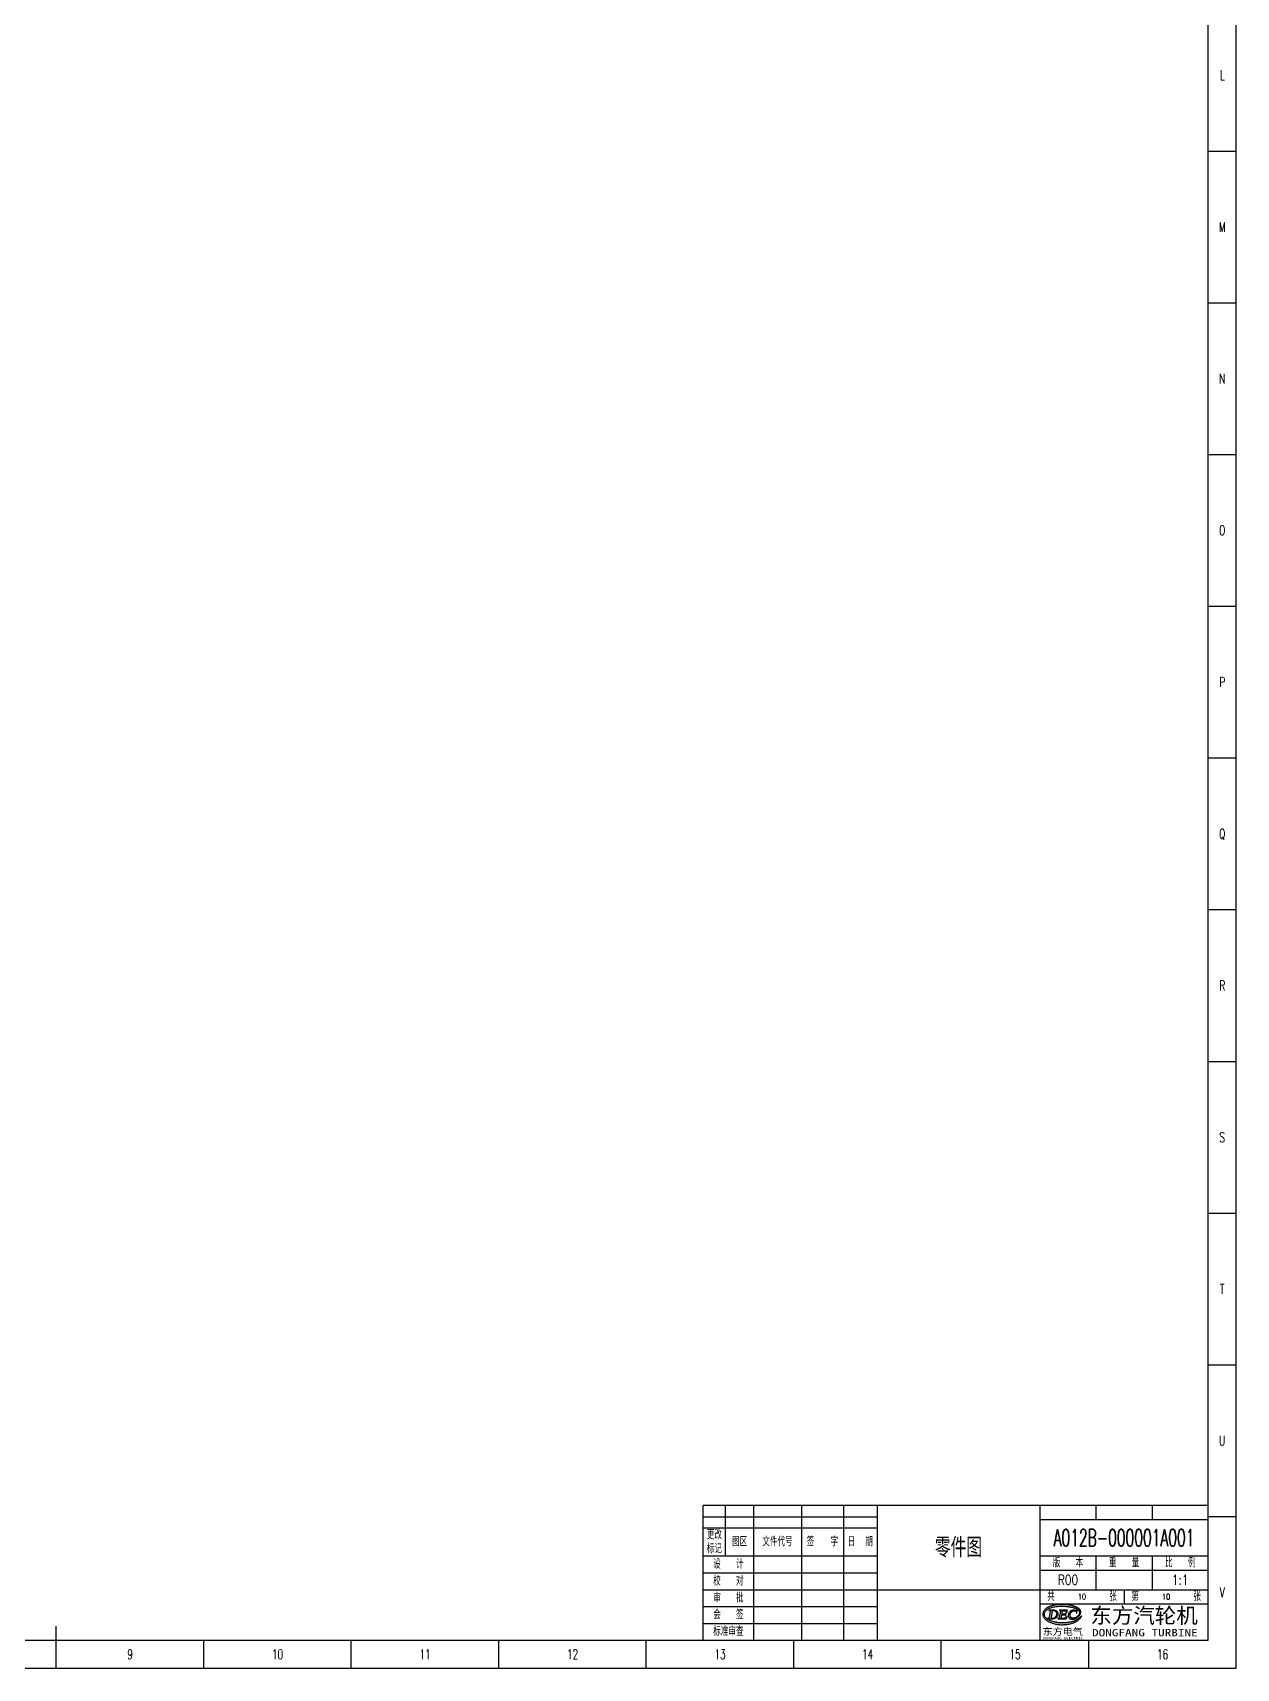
# Model space of a CAD drawing. Header units: millimetres. Extents: x 0 to 841, y 0 to 1189.
# Drawn here: x 412 to 841, y 0 to 583 of the extents above; entities that cross this region are included whole.
import ezdxf
from ezdxf.enums import TextEntityAlignment as Align

# ---------------------------------------------------------------- set-up
doc = ezdxf.new("R2010")
doc.units = ezdxf.units.MM
doc.layers.add('PDM_Title', color=7, linetype='Continuous')
doc.styles.add('HZ', font='TXT.SHX', dxfattribs={"width": 0.667, "bigfont": 'HZTXT.SHX'})
doc.styles.add('pdmHT', font='SIMHEI.TTF')

# ---------------------------------------------------------------- blocks, each defined once
blk = doc.blocks.new('FitPDM_DWGFrame')
at = {"layer": 'PDM_Title'}
h = blk.add_hatch(color=2, dxfattribs=at)
h.paths.add_polyline_path([(774.25, 20.65), (774.24, 20.62), (774.23, 20.6), (774.24, 20.58), (774.26, 20.55), (774.47, 20.55), (774.51, 20.53), (774.55, 20.51), (774.59, 20.46), (774.62, 20.41), (774.63, 20.32), (774.26, 18.12), (774.25, 18.01), (774.2, 17.94), (774.15, 17.87), (774.08, 17.8), (774, 17.75), (773.91, 17.75), (773.82, 17.73), (773.75, 17.72), (773.73, 17.67), (773.75, 17.63), (773.79, 17.63), (775.5, 17.63), (775.71, 17.65), (775.92, 17.68), (776.13, 17.72), (776.32, 17.78), (776.48, 17.85), (776.7, 17.96), (776.88, 18.07), (777.01, 18.18), (777.17, 18.35), (777.29, 18.51), (777.38, 18.66), (777.45, 18.84), (777.51, 18.99), (777.53, 19.2), (777.54, 19.38), (777.53, 19.57), (777.5, 19.75), (777.44, 19.92), (777.33, 20.09), (777.18, 20.26), (776.96, 20.41), (776.76, 20.5), (776.48, 20.59), (776.21, 20.65), (775.96, 20.65)])
h.paths.add_polyline_path([(775.45, 20.41), (775.4, 20.35), (775.37, 20.27), (775.34, 20.17), (774.99, 18.14), (774.97, 18.03), (774.97, 17.94), (774.97, 17.88), (775.05, 17.83), (775.14, 17.8), (775.32, 17.8), (775.52, 17.81), (775.64, 17.82), (775.77, 17.84), (775.91, 17.88), (776, 17.91), (776.1, 17.94), (776.18, 17.98), (776.28, 18.03), (776.36, 18.08), (776.43, 18.14), (776.51, 18.18), (776.57, 18.22), (776.62, 18.28), (776.68, 18.36), (776.72, 18.42), (776.77, 18.5), (776.81, 18.57), (776.83, 18.61), (776.89, 18.7), (776.92, 18.78), (776.95, 18.87), (776.98, 18.98), (777, 19.08), (777.03, 19.19), (777.04, 19.3), (777.04, 19.39), (777.04, 19.48), (777, 19.69), (776.96, 19.83), (776.93, 19.88), (776.89, 19.96), (776.84, 20.01), (776.81, 20.06), (776.76, 20.12), (776.72, 20.17), (776.66, 20.22), (776.58, 20.29), (776.5, 20.32), (776.4, 20.37), (776.27, 20.42), (776.08, 20.47), (775.94, 20.49), (775.81, 20.5), (775.72, 20.49)], flags=0)
h.paths.add_polyline_path([(779.21, 20.45), (780.24, 20.44), (780.31, 20.41), (780.39, 20.38), (780.44, 20.34), (780.48, 20.3), (780.52, 20.25), (780.54, 20.2), (780.56, 20.15), (780.58, 20.04), (780.6, 19.97), (780.62, 19.95), (780.64, 19.95), (780.67, 19.95), (780.71, 19.98), (780.74, 20.02), (780.76, 20.07), (780.83, 20.54), (780.83, 20.59), (780.81, 20.62), (780.78, 20.64), (780.75, 20.65), (778.02, 20.65), (777.98, 20.63), (777.98, 20.59), (778, 20.55), (778.12, 20.54), (778.21, 20.52), (778.28, 20.48), (778.31, 20.43), (778.32, 20.35), (778.31, 20.28), (777.9, 18.04), (777.87, 17.96), (777.84, 17.9), (777.79, 17.85), (777.75, 17.79), (777.68, 17.75), (777.63, 17.73), (777.59, 17.72), (777.43, 17.72), (777.41, 17.71), (777.4, 17.67), (777.41, 17.65), (777.43, 17.63), (780.31, 17.63), (780.35, 17.64), (780.4, 17.68), (780.42, 17.71), (780.68, 18.3), (780.69, 18.33), (780.69, 18.37), (780.67, 18.38), (780.64, 18.4), (780.6, 18.4), (780.57, 18.39), (780.53, 18.35), (780.5, 18.3), (780.47, 18.25), (780.43, 18.19), (780.35, 18.13), (780.25, 18.06), (780.17, 18), (780.1, 17.96), (780.02, 17.91), (779.94, 17.87), (779.88, 17.84), (779.8, 17.82), (779.72, 17.81), (779.65, 17.8), (778.84, 17.79), (778.78, 17.81), (778.73, 17.84), (778.71, 17.86), (778.7, 17.95), (778.7, 18.05), (778.86, 18.99), (778.87, 19.04), (778.88, 19.07), (778.91, 19.09), (778.98, 19.1), (779.71, 19.1), (779.83, 19.08), (779.93, 19.06), (779.99, 19.01), (780.03, 18.96), (780.07, 18.9), (780.09, 18.84), (780.08, 18.78), (780.08, 18.74), (780.09, 18.69), (780.11, 18.68), (780.15, 18.68), (780.18, 18.69), (780.21, 18.71), (780.22, 18.73), (780.38, 19.61), (780.39, 19.66), (780.39, 19.68), (780.37, 19.69), (780.34, 19.7), (780.31, 19.7), (780.29, 19.68), (780.27, 19.62), (780.25, 19.55), (780.23, 19.49), (780.2, 19.44), (780.15, 19.4), (780.12, 19.37), (780.05, 19.33), (779.99, 19.3), (779.92, 19.27), (779.87, 19.27), (778.97, 19.27), (778.93, 19.3), (778.92, 19.35), (778.94, 19.44), (779.09, 20.31), (779.1, 20.36), (779.12, 20.39), (779.14, 20.42)])
h.paths.add_polyline_path([(785.82, 18.39), (785.86, 18.45), (785.9, 18.51), (785.91, 18.52), (785.91, 18.54), (785.91, 18.56), (785.89, 18.58), (785.88, 18.61), (785.85, 18.61), (785.81, 18.6), (785.77, 18.57), (785.73, 18.51), (785.69, 18.45), (785.67, 18.43), (785.53, 18.28), (785.35, 18.13), (785.27, 18.05), (785.17, 17.97), (785.06, 17.86), (784.96, 17.79), (784.87, 17.73), (784.78, 17.66), (784.59, 17.51), (784.46, 17.43), (784.27, 17.32), (784.09, 17.21), (783.9, 17.12), (783.73, 17.03), (783.64, 16.99), (783.58, 16.96), (783.41, 16.9), (783.26, 16.83), (783.06, 16.76), (782.87, 16.69), (782.66, 16.62), (782.46, 16.56), (782.24, 16.51), (782.03, 16.48), (781.83, 16.45), (781.62, 16.4), (781.42, 16.37), (781.13, 16.33), (780.94, 16.3), (780.7, 16.27), (780.47, 16.25), (780.21, 16.23), (779.92, 16.2), (779.57, 16.18), (779.21, 16.18), (779.03, 16.17), (778.79, 16.16), (778.4, 16.18), (778.2, 16.2), (778.06, 16.22), (777.83, 16.25), (777.65, 16.25), (777.43, 16.3), (777.14, 16.33), (776.95, 16.38), (776.74, 16.4), (776.46, 16.46), (776.19, 16.52), (775.91, 16.58), (775.64, 16.66), (775.26, 16.78), (775.05, 16.87), (774.8, 16.96), (774.58, 17.06), (774.4, 17.14), (774.22, 17.22), (774.05, 17.33), (773.82, 17.43), (773.64, 17.56), (773.48, 17.68), (773.32, 17.83), (773.17, 17.97), (773.02, 18.15), (772.94, 18.25), (772.81, 18.44), (772.72, 18.62), (772.65, 18.85), (772.61, 19.07), (772.6, 19.34), (772.64, 19.56), (772.7, 19.8), (772.79, 19.95), (772.87, 20.11), (773.01, 20.3), (773.16, 20.49), (773.34, 20.66), (773.59, 20.86), (773.89, 21.05), (773.99, 21.12), (774.23, 21.24), (774.48, 21.37), (774.85, 21.52), (775.23, 21.62), (775.63, 21.74), (776.01, 21.84), (776.32, 21.9), (776.83, 21.98), (777.23, 22.04), (777.62, 22.08), (778, 22.11), (778.34, 22.14), (779.25, 22.13), (779.8, 22.1), (780.02, 22.09), (780.26, 22.06), (780.47, 22.04), (780.7, 22.03), (780.92, 22), (781.11, 21.97), (781.34, 21.94), (781.52, 21.91), (781.75, 21.88), (781.99, 21.83), (782.26, 21.78), (782.52, 21.72), (782.71, 21.66), (782.93, 21.61), (783.1, 21.57), (783.3, 21.53), (783.46, 21.47), (783.65, 21.4), (783.76, 21.33), (783.87, 21.3), (783.98, 21.25), (784.07, 21.19), (784.15, 21.15), (784.25, 21.09), (784.36, 21.02), (784.46, 20.95), (784.53, 20.88), (784.62, 20.81), (784.69, 20.74), (784.8, 20.65), (784.87, 20.56), (784.91, 20.48), (784.95, 20.42), (785, 20.34), (785.04, 20.28), (785.06, 20.2), (785.09, 20.11), (785.11, 20), (785.11, 19.82), (785.11, 19.67), (785.09, 19.54), (785.06, 19.45), (785.04, 19.36), (785.01, 19.26), (784.95, 19.15), (784.9, 19.08), (784.82, 18.94), (784.75, 18.84), (784.68, 18.74), (784.57, 18.64), (784.49, 18.56), (784.4, 18.47), (784.34, 18.41), (784.23, 18.33), (784.15, 18.27), (784.06, 18.21), (783.97, 18.16), (783.84, 18.1), (783.76, 18.05), (783.68, 18.02), (783.59, 17.97), (783.49, 17.93), (783.35, 17.91), (783.22, 17.88), (783.07, 17.84), (782.87, 17.84), (782.65, 17.84), (782.56, 17.87), (782.44, 17.9), (782.36, 17.93), (782.29, 17.97), (782.22, 18.01), (782.16, 18.05), (782.12, 18.09), (782.08, 18.12), (782.04, 18.14), (782.01, 18.19), (781.98, 18.23), (781.96, 18.27), (781.93, 18.32), (781.9, 18.38), (781.88, 18.44), (781.86, 18.51), (781.84, 18.58), (781.82, 18.67), (781.81, 18.76), (781.79, 18.9), (781.79, 19.03), (781.82, 19.13), (781.83, 19.2), (781.84, 19.27), (781.87, 19.36), (781.9, 19.44), (781.93, 19.52), (781.96, 19.58), (781.99, 19.64), (782.02, 19.7), (782.04, 19.76), (782.06, 19.79), (782.1, 19.83), (782.12, 19.87), (782.16, 19.9), (782.18, 19.92), (782.19, 19.95), (782.21, 19.97), (782.24, 20.01), (782.25, 20.03), (782.27, 20.05), (782.32, 20.09), (782.35, 20.14), (782.45, 20.21), (782.53, 20.27), (782.63, 20.32), (782.72, 20.38), (782.8, 20.41), (782.87, 20.44), (782.98, 20.47), (783.06, 20.49), (783.12, 20.52), (783.23, 20.52), (783.38, 20.52), (783.46, 20.5), (783.55, 20.47), (783.63, 20.45), (783.71, 20.41), (783.77, 20.37), (783.82, 20.33), (783.87, 20.28), (783.92, 20.22), (783.96, 20.18), (783.99, 20.13), (784, 20.08), (784.03, 20.02), (784.03, 19.95), (784.05, 19.86), (784.07, 19.78), (784.07, 19.7), (784.08, 19.68), (784.1, 19.68), (784.14, 19.67), (784.15, 19.68), (784.17, 19.7), (784.17, 19.78), (784.18, 19.9), (784.3, 20.61), (784.3, 20.64), (784.28, 20.66), (784.26, 20.68), (784.22, 20.68), (784.18, 20.66), (784.15, 20.64), (784.13, 20.61), (784.12, 20.59), (784.09, 20.57), (784.04, 20.55), (784, 20.54), (783.95, 20.54), (783.88, 20.55), (783.82, 20.57), (783.73, 20.59), (783.63, 20.61), (783.54, 20.64), (783.43, 20.65), (783.31, 20.66), (783.16, 20.68), (783, 20.68), (782.84, 20.66), (782.68, 20.65), (782.58, 20.63), (782.5, 20.61), (782.39, 20.58), (782.3, 20.55), (782.22, 20.52), (782.15, 20.5), (782.06, 20.44), (781.97, 20.39), (781.9, 20.35), (781.85, 20.3), (781.8, 20.26), (781.74, 20.21), (781.66, 20.13), (781.58, 20.05), (781.52, 19.98), (781.48, 19.92), (781.43, 19.87), (781.38, 19.8), (781.34, 19.72), (781.3, 19.65), (781.27, 19.56), (781.23, 19.49), (781.19, 19.39), (781.17, 19.31), (781.17, 19.25), (781.15, 19.2), (781.14, 19.09), (781.11, 19), (781.11, 18.93), (781.1, 18.84), (781.09, 18.8), (781.1, 18.77), (781.11, 18.68), (781.12, 18.59), (781.14, 18.5), (781.14, 18.41), (781.16, 18.33), (781.21, 18.23), (781.25, 18.16), (781.3, 18.08), (781.34, 18.02), (781.39, 17.96), (781.44, 17.92), (781.5, 17.85), (781.55, 17.79), (781.62, 17.74), (781.7, 17.68), (781.78, 17.63), (781.85, 17.6), (781.92, 17.58), (782.04, 17.54), (782.15, 17.5), (782.27, 17.48), (782.42, 17.47), (782.57, 17.46), (782.74, 17.47), (782.91, 17.48), (783.07, 17.5), (783.22, 17.53), (783.33, 17.56), (783.41, 17.58), (783.49, 17.61), (783.61, 17.65), (783.68, 17.7), (783.77, 17.73), (783.87, 17.79), (783.94, 17.83), (784.01, 17.87), (784.11, 17.93), (784.18, 17.99), (784.29, 18.05), (784.35, 18.1), (784.41, 18.15), (784.46, 18.17), (784.53, 18.24), (784.61, 18.29), (784.67, 18.35), (784.72, 18.41), (784.77, 18.44), (784.83, 18.5), (784.85, 18.54), (784.91, 18.59), (784.94, 18.65), (784.98, 18.67), (785.01, 18.71), (785.04, 18.74), (785.06, 18.78), (785.1, 18.83), (785.14, 18.87), (785.16, 18.91), (785.2, 18.97), (785.24, 19.03), (785.28, 19.07), (785.31, 19.14), (785.36, 19.19), (785.38, 19.24), (785.4, 19.28), (785.42, 19.35), (785.44, 19.4), (785.47, 19.48), (785.5, 19.55), (785.52, 19.63), (785.54, 19.7), (785.56, 19.78), (785.57, 19.87), (785.58, 20.03), (785.57, 20.25), (785.55, 20.37), (785.52, 20.45), (785.49, 20.54), (785.46, 20.59), (785.43, 20.65), (785.39, 20.72), (785.34, 20.79), (785.3, 20.84), (785.26, 20.9), (785.2, 20.95), (785.14, 21.04), (785.06, 21.1), (785, 21.17), (784.94, 21.21), (784.86, 21.28), (784.79, 21.34), (784.71, 21.4), (784.65, 21.45), (784.57, 21.49), (784.5, 21.53), (784.41, 21.58), (784.34, 21.62), (784.27, 21.66), (784.2, 21.69), (784.12, 21.73), (784.06, 21.77), (784.02, 21.78), (783.96, 21.8), (783.86, 21.86), (783.76, 21.89), (783.69, 21.93), (783.59, 21.96), (783.51, 22), (783.43, 22.03), (783.35, 22.06), (783.27, 22.1), (783.18, 22.12), (783.09, 22.15), (783, 22.17), (782.92, 22.21), (782.82, 22.24), (782.72, 22.26), (782.62, 22.29), (782.53, 22.32), (782.43, 22.34), (782.33, 22.37), (782.22, 22.39), (782.12, 22.41), (782.04, 22.43), (781.95, 22.45), (781.82, 22.47), (781.74, 22.49), (781.64, 22.5), (781.57, 22.53), (781.46, 22.54), (781.38, 22.56), (781.27, 22.58), (781.11, 22.6), (781, 22.62), (780.91, 22.64), (780.8, 22.66), (780.67, 22.67), (780.49, 22.69), (780.34, 22.71), (780.14, 22.73), (779.95, 22.74), (779.75, 22.74), (779.54, 22.75), (779.27, 22.76), (778.96, 22.77), (778.61, 22.78), (778.37, 22.77), (778.1, 22.75), (777.88, 22.75), (777.62, 22.74), (777.41, 22.72), (777.24, 22.69), (777.05, 22.67), (776.9, 22.65), (776.8, 22.63), (776.71, 22.61), (776.61, 22.59), (776.48, 22.57), (776.39, 22.55), (776.25, 22.52), (776.14, 22.5), (776.06, 22.48), (775.95, 22.45), (775.82, 22.43), (775.73, 22.41), (775.65, 22.38), (775.54, 22.35), (775.43, 22.32), (775.33, 22.29), (775.24, 22.26), (775.18, 22.24), (775.09, 22.21), (774.99, 22.17), (774.91, 22.16), (774.85, 22.12), (774.78, 22.1), (774.7, 22.06), (774.6, 22.03), (774.52, 21.99), (774.43, 21.96), (774.34, 21.92), (774.25, 21.88), (774.17, 21.83), (774.08, 21.79), (774, 21.75), (773.91, 21.71), (773.84, 21.66), (773.75, 21.62), (773.66, 21.57), (773.57, 21.52), (773.5, 21.48), (773.43, 21.43), (773.35, 21.37), (773.24, 21.3), (773.09, 21.17), (772.91, 21.02), (772.71, 20.84), (772.55, 20.63), (772.39, 20.44), (772.29, 20.24), (772.19, 20.02), (772.12, 19.88), (772.07, 19.67), (772.02, 19.46), (772.01, 19.3), (772.01, 19.19), (772, 19.09), (772.01, 19), (772.06, 18.73), (772.14, 18.53), (772.27, 18.27), (772.39, 18.1), (772.51, 17.92), (772.66, 17.75), (772.81, 17.57), (772.98, 17.41), (773.18, 17.23), (773.42, 17.06), (773.68, 16.88), (773.93, 16.71), (774.19, 16.57), (774.53, 16.43), (774.9, 16.26), (775.38, 16.08), (775.87, 15.92), (776.21, 15.81), (776.56, 15.74), (776.89, 15.67), (777.29, 15.62), (777.63, 15.58), (778.14, 15.55), (778.76, 15.51), (779.27, 15.5), (779.64, 15.54), (780.12, 15.56), (780.55, 15.62), (780.95, 15.68), (781.39, 15.74), (781.85, 15.85), (782.27, 15.96), (782.66, 16.1), (782.99, 16.22), (783.35, 16.38), (783.7, 16.54), (784, 16.71), (784.34, 16.94), (784.63, 17.15), (784.82, 17.3), (784.92, 17.38), (785, 17.45), (785.14, 17.59), (785.32, 17.77), (785.46, 17.95), (785.56, 18.08), (785.67, 18.2)])
at = {"layer": 'PDM_Title', "color": 2}
for p, q in [((841, 0), (841, 1189)), ((831, 540.45), (841, 540.45)), ((831, 486.41), (841, 486.41)), ((831, 432.36), (841, 432.36)), ((831, 378.32), (841, 378.32)), ((831, 324.27), (841, 324.27)), ((831, 270.23), (841, 270.23)), ((831, 216.18), (841, 216.18)), ((831, 162.14), (841, 162.14)), ((831, 108.09), (841, 108.09)), ((651, 54), (713, 54)), ((659, 40), (659, 58)), ((669, 58), (669, 10)), ((686, 58), (686, 10)), ((701, 58), (701, 10)), ((713, 58), (713, 10)), ((771, 58), (771, 28)), ((771, 58), (771, 10)), ((771, 53), (831, 53)), ((791, 58), (791, 53)), ((811, 58), (811, 53)), ((831, 54.05), (841, 54.05)), ((651, 50), (713, 50)), ((651, 40), (713, 40)), ((771, 40), (831, 40)), ((771, 35), (831, 35)), ((791, 40), (791, 28)), ((811, 40), (811, 28)), ((651, 34), (713, 34)), ((651, 28), (713, 28)), ((713, 28), (771, 28)), ((771, 28), (831, 28)), ((801, 28), (801, 23)), ((651, 22), (713, 22)), ((771, 23), (831, 23)), ((772.01, 19.19), (772, 19.09)), ((772, 19.09), (772.01, 19)), ((772.02, 19.46), (772.01, 19.3)), ((772.01, 19.3), (772.01, 19.19)), ((772.01, 19), (772.06, 18.73)), ((772.07, 19.67), (772.02, 19.46)), ((772.06, 18.73), (772.14, 18.53)), ((772.12, 19.88), (772.07, 19.67)), ((772.19, 20.02), (772.12, 19.88)), ((772.14, 18.53), (772.27, 18.27)), ((772.29, 20.24), (772.19, 20.02)), ((772.27, 18.27), (772.39, 18.1)), ((772.39, 20.44), (772.29, 20.24)), ((772.55, 20.63), (772.39, 20.44)), ((772.39, 18.1), (772.51, 17.92)), ((772.51, 17.92), (772.66, 17.75)), ((772.71, 20.84), (772.55, 20.63)), ((772.6, 19.34), (772.64, 19.56)), ((772.61, 19.07), (772.6, 19.34)), ((772.65, 18.85), (772.61, 19.07)), ((772.64, 19.56), (772.7, 19.8)), ((772.72, 18.62), (772.65, 18.85)), ((772.66, 17.75), (772.81, 17.57)), ((772.7, 19.8), (772.79, 19.95)), ((772.91, 21.02), (772.71, 20.84)), ((772.81, 18.44), (772.72, 18.62)), ((772.79, 19.95), (772.87, 20.11)), ((772.94, 18.25), (772.81, 18.44)), ((772.81, 17.57), (772.98, 17.41)), ((772.87, 20.11), (773.01, 20.3)), ((773.09, 21.17), (772.91, 21.02)), ((773.02, 18.15), (772.94, 18.25)), ((773.01, 20.3), (773.16, 20.49)), ((773.17, 17.97), (773.02, 18.15)), ((773.24, 21.3), (773.09, 21.17)), ((773.16, 20.49), (773.34, 20.66)), ((773.32, 17.83), (773.17, 17.97)), ((773.35, 21.37), (773.24, 21.3)), ((773.48, 17.68), (773.32, 17.83)), ((773.34, 20.66), (773.59, 20.86)), ((773.43, 21.43), (773.35, 21.37)), ((773.5, 21.48), (773.43, 21.43)), ((773.64, 17.56), (773.48, 17.68)), ((773.57, 21.52), (773.5, 21.48)), ((773.66, 21.57), (773.57, 21.52)), ((773.59, 20.86), (773.89, 21.05)), ((773.82, 17.43), (773.64, 17.56)), ((773.75, 21.62), (773.66, 21.57)), ((773.75, 17.72), (773.73, 17.67)), ((773.73, 17.67), (773.75, 17.63)), ((773.84, 21.66), (773.75, 21.62)), ((773.82, 17.73), (773.75, 17.72)), ((773.75, 17.63), (773.79, 17.63)), ((773.79, 17.63), (775.5, 17.63)), ((773.91, 17.75), (773.82, 17.73)), ((773.91, 21.71), (773.84, 21.66)), ((773.89, 21.05), (773.99, 21.12)), ((774, 21.75), (773.91, 21.71)), ((774, 17.75), (773.91, 17.75)), ((773.99, 21.12), (774.23, 21.24)), ((774.08, 21.79), (774, 21.75)), ((774.08, 17.8), (774, 17.75)), ((774.17, 21.83), (774.08, 21.79)), ((774.15, 17.87), (774.08, 17.8)), ((774.2, 17.94), (774.15, 17.87)), ((774.25, 21.88), (774.17, 21.83)), ((774.25, 18.01), (774.2, 17.94)), ((774.23, 21.24), (774.48, 21.37)), ((774.24, 20.62), (774.23, 20.6)), ((774.23, 20.6), (774.24, 20.58)), ((774.25, 20.65), (774.24, 20.62)), ((774.24, 20.58), (774.26, 20.55)), ((774.34, 21.92), (774.25, 21.88)), ((775.96, 20.65), (774.25, 20.65)), ((774.26, 18.12), (774.25, 18.01)), ((774.26, 20.55), (774.47, 20.55)), ((774.63, 20.32), (774.26, 18.12)), ((774.43, 21.96), (774.34, 21.92)), ((774.52, 21.99), (774.43, 21.96)), ((774.47, 20.55), (774.51, 20.53)), ((774.48, 21.37), (774.85, 21.52)), ((774.51, 20.53), (774.55, 20.51)), ((774.6, 22.03), (774.52, 21.99)), ((774.55, 20.51), (774.59, 20.46)), ((774.59, 20.46), (774.62, 20.41)), ((774.7, 22.06), (774.6, 22.03)), ((774.62, 20.41), (774.63, 20.32)), ((774.78, 22.1), (774.7, 22.06)), ((774.85, 22.12), (774.78, 22.1)), ((774.91, 22.16), (774.85, 22.12)), ((774.85, 21.52), (775.23, 21.62)), ((774.99, 22.17), (774.91, 22.16)), ((774.99, 18.14), (774.97, 18.03)), ((774.97, 18.03), (774.97, 17.94)), ((774.97, 17.94), (774.97, 17.88)), ((774.97, 17.88), (775.05, 17.83)), ((775.09, 22.21), (774.99, 22.17)), ((775.34, 20.17), (774.99, 18.14)), ((775.05, 17.83), (775.14, 17.8)), ((775.18, 22.24), (775.09, 22.21)), ((775.14, 17.8), (775.32, 17.8)), ((775.24, 22.26), (775.18, 22.24)), ((775.23, 21.62), (775.63, 21.74)), ((775.33, 22.29), (775.24, 22.26)), ((775.32, 17.8), (775.52, 17.81)), ((775.43, 22.32), (775.33, 22.29)), ((775.37, 20.27), (775.34, 20.17)), ((775.4, 20.35), (775.37, 20.27)), ((775.45, 20.41), (775.4, 20.35)), ((775.54, 22.35), (775.43, 22.32)), ((775.72, 20.49), (775.45, 20.41)), ((775.5, 17.63), (775.71, 17.65)), ((775.52, 17.81), (775.64, 17.82)), ((775.65, 22.38), (775.54, 22.35)), ((775.63, 21.74), (776.01, 21.84)), ((775.64, 17.82), (775.77, 17.84)), ((775.73, 22.41), (775.65, 22.38)), ((775.71, 17.65), (775.92, 17.68)), ((775.81, 20.5), (775.72, 20.49)), ((775.82, 22.43), (775.73, 22.41)), ((775.77, 17.84), (775.91, 17.88)), ((775.94, 20.49), (775.81, 20.5)), ((775.95, 22.45), (775.82, 22.43)), ((775.91, 17.88), (776, 17.91)), ((775.92, 17.68), (776.13, 17.72)), ((776.08, 20.47), (775.94, 20.49)), ((776.06, 22.48), (775.95, 22.45)), ((776.21, 20.65), (775.96, 20.65)), ((776, 17.91), (776.1, 17.94)), ((776.01, 21.84), (776.32, 21.9)), ((776.14, 22.5), (776.06, 22.48)), ((776.27, 20.42), (776.08, 20.47)), ((776.1, 17.94), (776.18, 17.98)), ((776.13, 17.72), (776.32, 17.78)), ((776.25, 22.52), (776.14, 22.5)), ((776.18, 17.98), (776.28, 18.03)), ((776.48, 20.59), (776.21, 20.65)), ((776.39, 22.55), (776.25, 22.52)), ((776.4, 20.37), (776.27, 20.42)), ((776.28, 18.03), (776.36, 18.08)), ((776.32, 21.9), (776.83, 21.98)), ((776.32, 17.78), (776.48, 17.85)), ((776.36, 18.08), (776.43, 18.14)), ((776.48, 22.57), (776.39, 22.55)), ((776.5, 20.32), (776.4, 20.37)), ((776.43, 18.14), (776.51, 18.18)), ((776.61, 22.59), (776.48, 22.57)), ((776.76, 20.5), (776.48, 20.59)), ((776.48, 17.85), (776.7, 17.96)), ((776.58, 20.29), (776.5, 20.32)), ((776.51, 18.18), (776.57, 18.22)), ((776.57, 18.22), (776.62, 18.28)), ((776.66, 20.22), (776.58, 20.29)), ((776.71, 22.61), (776.61, 22.59)), ((776.62, 18.28), (776.68, 18.36)), ((776.72, 20.17), (776.66, 20.22)), ((776.68, 18.36), (776.72, 18.42)), ((776.7, 17.96), (776.88, 18.07)), ((776.8, 22.63), (776.71, 22.61)), ((776.76, 20.12), (776.72, 20.17)), ((776.72, 18.42), (776.77, 18.5)), ((776.96, 20.41), (776.76, 20.5)), ((776.81, 20.06), (776.76, 20.12)), ((776.77, 18.5), (776.81, 18.57)), ((776.9, 22.65), (776.8, 22.63)), ((776.84, 20.01), (776.81, 20.06)), ((776.81, 18.57), (776.83, 18.61)), ((776.83, 21.98), (777.23, 22.04)), ((776.83, 18.61), (776.89, 18.7)), ((776.89, 19.96), (776.84, 20.01)), ((776.88, 18.07), (777.01, 18.18)), ((776.93, 19.88), (776.89, 19.96)), ((776.89, 18.7), (776.92, 18.78)), ((777.05, 22.67), (776.9, 22.65)), ((776.92, 18.78), (776.95, 18.87)), ((776.96, 19.83), (776.93, 19.88)), ((776.95, 18.87), (776.98, 18.98)), ((777.18, 20.26), (776.96, 20.41)), ((777, 19.69), (776.96, 19.83)), ((776.98, 18.98), (777, 19.08)), ((777.04, 19.48), (777, 19.69)), ((777, 19.08), (777.03, 19.19)), ((777.01, 18.18), (777.17, 18.35)), ((777.03, 19.19), (777.04, 19.3)), ((777.04, 19.39), (777.04, 19.48)), ((777.04, 19.3), (777.04, 19.39)), ((777.24, 22.69), (777.05, 22.67)), ((777.17, 18.35), (777.29, 18.51)), ((777.33, 20.09), (777.18, 20.26)), ((777.23, 22.04), (777.62, 22.08)), ((777.41, 22.72), (777.24, 22.69)), ((777.29, 18.51), (777.38, 18.66)), ((777.44, 19.92), (777.33, 20.09)), ((777.38, 18.66), (777.45, 18.84)), ((777.41, 17.71), (777.4, 17.67)), ((777.4, 17.67), (777.41, 17.65)), ((777.62, 22.74), (777.41, 22.72)), ((777.43, 17.72), (777.41, 17.71)), ((777.41, 17.65), (777.43, 17.63)), ((777.59, 17.72), (777.43, 17.72)), ((777.43, 17.63), (780.31, 17.63)), ((777.5, 19.75), (777.44, 19.92)), ((777.45, 18.84), (777.51, 18.99)), ((777.53, 19.57), (777.5, 19.75)), ((777.51, 18.99), (777.53, 19.2)), ((777.54, 19.38), (777.53, 19.57)), ((777.53, 19.2), (777.54, 19.38)), ((777.63, 17.73), (777.59, 17.72)), ((777.88, 22.75), (777.62, 22.74)), ((777.62, 22.08), (778, 22.11)), ((777.68, 17.75), (777.63, 17.73)), ((777.75, 17.79), (777.68, 17.75)), ((777.79, 17.85), (777.75, 17.79)), ((777.84, 17.9), (777.79, 17.85)), ((777.87, 17.96), (777.84, 17.9)), ((777.9, 18.04), (777.87, 17.96)), ((778.1, 22.75), (777.88, 22.75)), ((778.31, 20.28), (777.9, 18.04)), ((778.02, 20.65), (777.98, 20.63)), ((777.98, 20.63), (777.98, 20.59)), ((777.98, 20.59), (778, 20.55)), ((778, 22.11), (778.34, 22.14)), ((778, 20.55), (778.12, 20.54)), ((780.75, 20.65), (778.02, 20.65)), ((778.37, 22.77), (778.1, 22.75)), ((778.12, 20.54), (778.21, 20.52)), ((778.21, 20.52), (778.28, 20.48)), ((778.28, 20.48), (778.31, 20.43)), ((778.31, 20.43), (778.32, 20.35)), ((778.32, 20.35), (778.31, 20.28)), ((778.34, 22.14), (779.25, 22.13)), ((778.61, 22.78), (778.37, 22.77)), ((778.96, 22.77), (778.61, 22.78)), ((778.7, 18.05), (778.86, 18.99)), ((778.7, 17.95), (778.7, 18.05)), ((778.71, 17.86), (778.7, 17.95)), ((778.73, 17.84), (778.71, 17.86)), ((778.78, 17.81), (778.73, 17.84)), ((778.84, 17.79), (778.78, 17.81)), ((779.65, 17.8), (778.84, 17.79)), ((778.86, 18.99), (778.87, 19.04)), ((778.87, 19.04), (778.88, 19.07)), ((778.88, 19.07), (778.91, 19.09)), ((778.91, 19.09), (778.98, 19.1)), ((778.92, 19.35), (778.94, 19.44)), ((778.93, 19.3), (778.92, 19.35)), ((778.97, 19.27), (778.93, 19.3)), ((778.94, 19.44), (779.09, 20.31)), ((779.27, 22.76), (778.96, 22.77)), ((779.87, 19.27), (778.97, 19.27)), ((778.98, 19.1), (779.71, 19.1)), ((779.09, 20.31), (779.1, 20.36)), ((779.1, 20.36), (779.12, 20.39)), ((779.12, 20.39), (779.14, 20.42)), ((779.14, 20.42), (779.21, 20.45)), ((779.21, 20.45), (780.24, 20.44)), ((779.25, 22.13), (779.8, 22.1)), ((779.54, 22.75), (779.27, 22.76)), ((779.75, 22.74), (779.54, 22.75)), ((779.72, 17.81), (779.65, 17.8)), ((779.71, 19.1), (779.83, 19.08)), ((779.8, 17.82), (779.72, 17.81)), ((779.95, 22.74), (779.75, 22.74)), ((779.8, 22.1), (780.02, 22.09)), ((779.88, 17.84), (779.8, 17.82)), ((779.83, 19.08), (779.93, 19.06)), ((779.92, 19.27), (779.87, 19.27)), ((779.94, 17.87), (779.88, 17.84)), ((779.99, 19.3), (779.92, 19.27)), ((779.93, 19.06), (779.99, 19.01)), ((780.02, 17.91), (779.94, 17.87)), ((780.14, 22.73), (779.95, 22.74)), ((780.05, 19.33), (779.99, 19.3)), ((779.99, 19.01), (780.03, 18.96)), ((780.02, 22.09), (780.26, 22.06)), ((780.1, 17.96), (780.02, 17.91)), ((780.03, 18.96), (780.07, 18.9)), ((780.12, 19.37), (780.05, 19.33)), ((780.07, 18.9), (780.09, 18.84)), ((780.09, 18.84), (780.08, 18.78)), ((780.08, 18.78), (780.08, 18.74)), ((780.08, 18.74), (780.09, 18.69)), ((780.09, 18.69), (780.11, 18.68)), ((780.17, 18), (780.1, 17.96)), ((780.11, 18.68), (780.15, 18.68)), ((780.15, 19.4), (780.12, 19.37)), ((780.34, 22.71), (780.14, 22.73)), ((780.2, 19.44), (780.15, 19.4)), ((780.15, 18.68), (780.18, 18.69)), ((780.25, 18.06), (780.17, 18)), ((780.18, 18.69), (780.21, 18.71)), ((780.23, 19.49), (780.2, 19.44)), ((780.21, 18.71), (780.22, 18.73)), ((780.22, 18.73), (780.38, 19.61)), ((780.25, 19.55), (780.23, 19.49)), ((780.24, 20.44), (780.31, 20.41)), ((780.27, 19.62), (780.25, 19.55)), ((780.35, 18.13), (780.25, 18.06)), ((780.26, 22.06), (780.47, 22.04)), ((780.29, 19.68), (780.27, 19.62)), ((780.31, 19.7), (780.29, 19.68)), ((780.31, 20.41), (780.39, 20.38)), ((780.34, 19.7), (780.31, 19.7)), ((780.31, 17.63), (780.35, 17.64)), ((780.49, 22.69), (780.34, 22.71)), ((780.37, 19.69), (780.34, 19.7)), ((780.43, 18.19), (780.35, 18.13)), ((780.35, 17.64), (780.4, 17.68)), ((780.39, 19.68), (780.37, 19.69)), ((780.38, 19.61), (780.39, 19.66)), ((780.39, 20.38), (780.44, 20.34)), ((780.39, 19.66), (780.39, 19.68)), ((780.4, 17.68), (780.42, 17.71)), ((780.42, 17.71), (780.68, 18.3)), ((780.47, 18.25), (780.43, 18.19)), ((780.44, 20.34), (780.48, 20.3)), ((780.47, 22.04), (780.7, 22.03)), ((780.5, 18.3), (780.47, 18.25)), ((780.48, 20.3), (780.52, 20.25)), ((780.67, 22.67), (780.49, 22.69)), ((780.53, 18.35), (780.5, 18.3)), ((780.52, 20.25), (780.54, 20.2)), ((780.57, 18.39), (780.53, 18.35)), ((780.54, 20.2), (780.56, 20.15)), ((780.56, 20.15), (780.58, 20.04)), ((780.6, 18.4), (780.57, 18.39)), ((780.58, 20.04), (780.6, 19.97)), ((780.6, 19.97), (780.62, 19.95)), ((780.64, 18.4), (780.6, 18.4)), ((780.62, 19.95), (780.64, 19.95)), ((780.64, 19.95), (780.67, 19.95)), ((780.67, 18.38), (780.64, 18.4)), ((780.8, 22.66), (780.67, 22.67)), ((780.67, 19.95), (780.71, 19.98)), ((780.69, 18.37), (780.67, 18.38)), ((780.68, 18.3), (780.69, 18.33)), ((780.69, 18.33), (780.69, 18.37)), ((780.7, 22.03), (780.92, 22)), ((780.71, 19.98), (780.74, 20.02)), ((780.74, 20.02), (780.76, 20.07)), ((780.78, 20.64), (780.75, 20.65)), ((780.76, 20.07), (780.83, 20.54)), ((780.81, 20.62), (780.78, 20.64)), ((780.91, 22.64), (780.8, 22.66)), ((780.83, 20.59), (780.81, 20.62)), ((780.83, 20.54), (780.83, 20.59)), ((781, 22.62), (780.91, 22.64)), ((780.92, 22), (781.11, 21.97)), ((781.11, 22.6), (781, 22.62)), ((781.1, 18.84), (781.09, 18.8)), ((781.09, 18.8), (781.1, 18.77)), ((781.11, 18.93), (781.1, 18.84)), ((781.1, 18.77), (781.11, 18.68)), ((781.27, 22.58), (781.11, 22.6)), ((781.11, 21.97), (781.34, 21.94)), ((781.14, 19.09), (781.11, 19)), ((781.11, 19), (781.11, 18.93)), ((781.11, 18.68), (781.12, 18.59)), ((781.12, 18.59), (781.14, 18.5)), ((781.15, 19.2), (781.14, 19.09)), ((781.14, 18.5), (781.14, 18.41)), ((781.14, 18.41), (781.16, 18.33)), ((781.17, 19.25), (781.15, 19.2)), ((781.16, 18.33), (781.21, 18.23)), ((781.19, 19.39), (781.17, 19.31)), ((781.17, 19.31), (781.17, 19.25)), ((781.23, 19.49), (781.19, 19.39)), ((781.21, 18.23), (781.25, 18.16)), ((781.27, 19.56), (781.23, 19.49)), ((781.25, 18.16), (781.3, 18.08)), ((781.38, 22.56), (781.27, 22.58)), ((781.3, 19.65), (781.27, 19.56)), ((781.34, 19.72), (781.3, 19.65)), ((781.3, 18.08), (781.34, 18.02)), ((781.34, 21.94), (781.52, 21.91)), ((781.38, 19.8), (781.34, 19.72)), ((781.34, 18.02), (781.39, 17.96)), ((781.46, 22.54), (781.38, 22.56)), ((781.43, 19.87), (781.38, 19.8)), ((781.39, 17.96), (781.44, 17.92)), ((781.48, 19.92), (781.43, 19.87)), ((781.44, 17.92), (781.5, 17.85)), ((781.57, 22.53), (781.46, 22.54)), ((781.52, 19.98), (781.48, 19.92)), ((781.5, 17.85), (781.55, 17.79)), ((781.52, 21.91), (781.75, 21.88)), ((781.58, 20.05), (781.52, 19.98)), ((781.55, 17.79), (781.62, 17.74)), ((781.64, 22.5), (781.57, 22.53)), ((781.66, 20.13), (781.58, 20.05)), ((781.62, 17.74), (781.7, 17.68)), ((781.74, 22.49), (781.64, 22.5)), ((781.74, 20.21), (781.66, 20.13)), ((781.7, 17.68), (781.78, 17.63)), ((781.82, 22.47), (781.74, 22.49)), ((781.8, 20.26), (781.74, 20.21)), ((781.75, 21.88), (781.99, 21.83)), ((781.78, 17.63), (781.85, 17.6)), ((781.79, 19.03), (781.82, 19.13)), ((781.79, 18.9), (781.79, 19.03)), ((781.81, 18.76), (781.79, 18.9)), ((781.85, 20.3), (781.8, 20.26)), ((781.82, 18.67), (781.81, 18.76)), ((781.95, 22.45), (781.82, 22.47)), ((781.82, 19.13), (781.83, 19.2)), ((781.84, 18.58), (781.82, 18.67)), ((781.83, 19.2), (781.84, 19.27)), ((781.84, 19.27), (781.87, 19.36)), ((781.86, 18.51), (781.84, 18.58)), ((781.9, 20.35), (781.85, 20.3)), ((781.85, 17.6), (781.92, 17.58)), ((781.88, 18.44), (781.86, 18.51)), ((781.87, 19.36), (781.9, 19.44)), ((781.9, 18.38), (781.88, 18.44)), ((781.97, 20.39), (781.9, 20.35)), ((781.9, 19.44), (781.93, 19.52)), ((781.93, 18.32), (781.9, 18.38)), ((781.92, 17.58), (782.04, 17.54)), ((781.93, 19.52), (781.96, 19.58)), ((781.96, 18.27), (781.93, 18.32)), ((782.04, 22.43), (781.95, 22.45)), ((781.96, 19.58), (781.99, 19.64)), ((781.98, 18.23), (781.96, 18.27)), ((782.06, 20.44), (781.97, 20.39)), ((782.01, 18.19), (781.98, 18.23)), ((781.99, 21.83), (782.26, 21.78)), ((781.99, 19.64), (782.02, 19.7)), ((782.04, 18.14), (782.01, 18.19)), ((782.02, 19.7), (782.04, 19.76)), ((782.12, 22.41), (782.04, 22.43)), ((782.04, 19.76), (782.06, 19.79)), ((782.08, 18.12), (782.04, 18.14)), ((782.04, 17.54), (782.15, 17.5)), ((782.15, 20.5), (782.06, 20.44)), ((782.06, 19.79), (782.1, 19.83)), ((782.12, 18.09), (782.08, 18.12)), ((782.1, 19.83), (782.12, 19.87)), ((782.22, 22.39), (782.12, 22.41)), ((782.12, 19.87), (782.16, 19.9)), ((782.16, 18.05), (782.12, 18.09)), ((782.22, 20.52), (782.15, 20.5)), ((782.15, 17.5), (782.27, 17.48)), ((782.16, 19.9), (782.18, 19.92)), ((782.22, 18.01), (782.16, 18.05)), ((782.18, 19.92), (782.19, 19.95)), ((782.19, 19.95), (782.21, 19.97)), ((782.21, 19.97), (782.24, 20.01)), ((782.33, 22.37), (782.22, 22.39)), ((782.3, 20.55), (782.22, 20.52)), ((782.29, 17.97), (782.22, 18.01)), ((782.24, 20.01), (782.25, 20.03)), ((782.25, 20.03), (782.27, 20.05)), ((782.26, 21.78), (782.52, 21.72)), ((782.27, 20.05), (782.32, 20.09)), ((782.36, 17.93), (782.29, 17.97)), ((782.39, 20.58), (782.3, 20.55)), ((782.32, 20.09), (782.35, 20.14)), ((782.43, 22.34), (782.33, 22.37)), ((782.35, 20.14), (782.45, 20.21)), ((782.44, 17.9), (782.36, 17.93)), ((782.5, 20.61), (782.39, 20.58)), ((782.53, 22.32), (782.43, 22.34)), ((782.56, 17.87), (782.44, 17.9)), ((782.45, 20.21), (782.53, 20.27)), ((782.58, 20.63), (782.5, 20.61)), ((782.52, 21.72), (782.71, 21.66)), ((782.62, 22.29), (782.53, 22.32)), ((782.53, 20.27), (782.63, 20.32)), ((782.65, 17.84), (782.56, 17.87)), ((782.68, 20.65), (782.58, 20.63)), ((782.72, 22.26), (782.62, 22.29)), ((782.63, 20.32), (782.72, 20.38)), ((782.87, 17.84), (782.65, 17.84)), ((782.84, 20.66), (782.68, 20.65)), ((782.71, 21.66), (782.93, 21.61)), ((782.82, 22.24), (782.72, 22.26)), ((782.72, 20.38), (782.8, 20.41)), ((782.74, 17.47), (782.91, 17.48)), ((782.8, 20.41), (782.87, 20.44)), ((782.92, 22.21), (782.82, 22.24)), ((783, 20.68), (782.84, 20.66)), ((782.87, 20.44), (782.98, 20.47)), ((783.07, 17.84), (782.87, 17.84)), ((782.91, 17.48), (783.07, 17.5)), ((783, 22.17), (782.92, 22.21)), ((782.93, 21.61), (783.1, 21.57)), ((782.98, 20.47), (783.06, 20.49)), ((783.09, 22.15), (783, 22.17)), ((783.16, 20.68), (783, 20.68)), ((783.06, 20.49), (783.12, 20.52)), ((783.22, 17.88), (783.07, 17.84)), ((783.07, 17.5), (783.22, 17.53)), ((783.18, 22.12), (783.09, 22.15)), ((783.1, 21.57), (783.3, 21.53)), ((783.12, 20.52), (783.23, 20.52)), ((783.31, 20.66), (783.16, 20.68)), ((783.27, 22.1), (783.18, 22.12)), ((783.35, 17.91), (783.22, 17.88)), ((783.22, 17.53), (783.33, 17.56)), ((783.23, 20.52), (783.38, 20.52)), ((783.35, 22.06), (783.27, 22.1)), ((783.3, 21.53), (783.46, 21.47)), ((783.43, 20.65), (783.31, 20.66)), ((783.33, 17.56), (783.41, 17.58)), ((783.43, 22.03), (783.35, 22.06)), ((783.49, 17.93), (783.35, 17.91)), ((783.38, 20.52), (783.46, 20.5)), ((783.41, 17.58), (783.49, 17.61)), ((783.51, 22), (783.43, 22.03)), ((783.54, 20.64), (783.43, 20.65)), ((783.46, 21.47), (783.65, 21.4)), ((783.46, 20.5), (783.55, 20.47)), ((783.59, 17.97), (783.49, 17.93)), ((783.49, 17.61), (783.61, 17.65)), ((783.59, 21.96), (783.51, 22)), ((783.63, 20.61), (783.54, 20.64)), ((783.55, 20.47), (783.63, 20.45)), ((783.69, 21.93), (783.59, 21.96)), ((783.68, 18.02), (783.59, 17.97)), ((783.61, 17.65), (783.68, 17.7)), ((783.73, 20.59), (783.63, 20.61)), ((783.63, 20.45), (783.71, 20.41)), ((783.65, 21.4), (783.76, 21.33)), ((783.76, 18.05), (783.68, 18.02)), ((783.68, 17.7), (783.77, 17.73)), ((783.76, 21.89), (783.69, 21.93)), ((783.71, 20.41), (783.77, 20.37)), ((783.82, 20.57), (783.73, 20.59)), ((783.86, 21.86), (783.76, 21.89)), ((783.76, 21.33), (783.87, 21.3)), ((783.84, 18.1), (783.76, 18.05)), ((783.77, 20.37), (783.82, 20.33)), ((783.77, 17.73), (783.87, 17.79)), ((783.88, 20.55), (783.82, 20.57)), ((783.82, 20.33), (783.87, 20.28)), ((783.97, 18.16), (783.84, 18.1)), ((783.96, 21.8), (783.86, 21.86)), ((783.87, 21.3), (783.98, 21.25)), ((783.87, 20.28), (783.92, 20.22)), ((783.87, 17.79), (783.94, 17.83)), ((783.95, 20.54), (783.88, 20.55)), ((783.92, 20.22), (783.96, 20.18)), ((783.94, 17.83), (784.01, 17.87)), ((784, 20.54), (783.95, 20.54)), ((784.02, 21.78), (783.96, 21.8)), ((783.96, 20.18), (783.99, 20.13)), ((784.06, 18.21), (783.97, 18.16)), ((783.98, 21.25), (784.07, 21.19)), ((783.99, 20.13), (784, 20.08)), ((784.04, 20.55), (784, 20.54)), ((784, 20.08), (784.03, 20.02)), ((784.01, 17.87), (784.11, 17.93)), ((784.06, 21.77), (784.02, 21.78)), ((784.03, 20.02), (784.03, 19.95)), ((784.03, 19.95), (784.05, 19.86)), ((784.09, 20.57), (784.04, 20.55)), ((784.05, 19.86), (784.07, 19.78)), ((784.12, 21.73), (784.06, 21.77)), ((784.15, 18.27), (784.06, 18.21)), ((784.07, 21.19), (784.15, 21.15)), ((784.07, 19.78), (784.07, 19.7)), ((784.07, 19.7), (784.08, 19.68)), ((784.08, 19.68), (784.1, 19.68)), ((784.12, 20.59), (784.09, 20.57)), ((784.1, 19.68), (784.14, 19.67)), ((784.11, 17.93), (784.18, 17.99)), ((784.2, 21.69), (784.12, 21.73)), ((784.13, 20.61), (784.12, 20.59)), ((784.15, 20.64), (784.13, 20.61)), ((784.14, 19.67), (784.15, 19.68)), ((784.15, 21.15), (784.25, 21.09)), ((784.18, 20.66), (784.15, 20.64)), ((784.15, 19.68), (784.17, 19.7)), ((784.23, 18.33), (784.15, 18.27)), ((784.17, 19.78), (784.18, 19.9)), ((784.17, 19.7), (784.17, 19.78)), ((784.22, 20.68), (784.18, 20.66)), ((784.18, 19.9), (784.3, 20.61)), ((784.18, 17.99), (784.29, 18.05)), ((784.27, 21.66), (784.2, 21.69)), ((784.26, 20.68), (784.22, 20.68)), ((784.34, 18.41), (784.23, 18.33)), ((784.25, 21.09), (784.36, 21.02)), ((784.28, 20.66), (784.26, 20.68)), ((784.34, 21.62), (784.27, 21.66)), ((784.3, 20.64), (784.28, 20.66)), ((784.29, 18.05), (784.35, 18.1)), ((784.3, 20.61), (784.3, 20.64)), ((784.41, 21.58), (784.34, 21.62)), ((784.4, 18.47), (784.34, 18.41)), ((784.35, 18.1), (784.41, 18.15)), ((784.36, 21.02), (784.46, 20.95)), ((784.49, 18.56), (784.4, 18.47)), ((784.5, 21.53), (784.41, 21.58)), ((784.41, 18.15), (784.46, 18.17)), ((784.46, 20.95), (784.53, 20.88)), ((784.46, 18.17), (784.53, 18.24)), ((784.59, 17.51), (784.46, 17.43)), ((784.57, 18.64), (784.49, 18.56)), ((784.57, 21.49), (784.5, 21.53)), ((784.53, 20.88), (784.62, 20.81)), ((784.53, 18.24), (784.61, 18.29)), ((784.65, 21.45), (784.57, 21.49)), ((784.68, 18.74), (784.57, 18.64)), ((784.78, 17.66), (784.59, 17.51)), ((784.61, 18.29), (784.67, 18.35)), ((784.62, 20.81), (784.69, 20.74)), ((784.71, 21.4), (784.65, 21.45)), ((784.67, 18.35), (784.72, 18.41)), ((784.75, 18.84), (784.68, 18.74)), ((784.69, 20.74), (784.8, 20.65)), ((784.79, 21.34), (784.71, 21.4)), ((784.72, 18.41), (784.77, 18.44)), ((784.82, 18.94), (784.75, 18.84)), ((784.77, 18.44), (784.83, 18.5)), ((784.87, 17.73), (784.78, 17.66)), ((784.86, 21.28), (784.79, 21.34)), ((784.8, 20.65), (784.87, 20.56)), ((784.9, 19.08), (784.82, 18.94)), ((784.83, 18.5), (784.85, 18.54)), ((784.85, 18.54), (784.91, 18.59)), ((784.94, 21.21), (784.86, 21.28)), ((784.87, 20.56), (784.91, 20.48)), ((784.96, 17.79), (784.87, 17.73)), ((784.95, 19.15), (784.9, 19.08)), ((784.91, 20.48), (784.95, 20.42)), ((784.91, 18.59), (784.94, 18.65)), ((785, 21.17), (784.94, 21.21)), ((784.94, 18.65), (784.98, 18.67)), ((784.95, 20.42), (785, 20.34)), ((785.01, 19.26), (784.95, 19.15)), ((785.06, 17.86), (784.96, 17.79)), ((784.98, 18.67), (785.01, 18.71)), ((785.06, 21.1), (785, 21.17)), ((785, 20.34), (785.04, 20.28)), ((785, 17.45), (785.14, 17.59)), ((785.04, 19.36), (785.01, 19.26)), ((785.01, 18.71), (785.04, 18.74)), ((785.04, 20.28), (785.06, 20.2)), ((785.06, 19.45), (785.04, 19.36)), ((785.04, 18.74), (785.06, 18.78)), ((785.14, 21.04), (785.06, 21.1)), ((785.06, 20.2), (785.09, 20.11)), ((785.09, 19.54), (785.06, 19.45)), ((785.06, 18.78), (785.1, 18.83)), ((785.17, 17.97), (785.06, 17.86)), ((785.09, 20.11), (785.11, 20)), ((785.11, 19.67), (785.09, 19.54)), ((785.1, 18.83), (785.14, 18.87)), ((785.11, 20), (785.11, 19.82)), ((785.11, 19.82), (785.11, 19.67)), ((785.2, 20.95), (785.14, 21.04)), ((785.14, 18.87), (785.16, 18.91)), ((785.14, 17.59), (785.32, 17.77)), ((785.16, 18.91), (785.2, 18.97)), ((785.27, 18.05), (785.17, 17.97)), ((785.26, 20.9), (785.2, 20.95)), ((785.2, 18.97), (785.24, 19.03)), ((785.24, 19.03), (785.28, 19.07)), ((785.3, 20.84), (785.26, 20.9)), ((785.35, 18.13), (785.27, 18.05)), ((785.28, 19.07), (785.31, 19.14)), ((785.34, 20.79), (785.3, 20.84)), ((785.31, 19.14), (785.36, 19.19)), ((785.32, 17.77), (785.46, 17.95)), ((785.39, 20.72), (785.34, 20.79)), ((785.53, 18.28), (785.35, 18.13)), ((785.36, 19.19), (785.38, 19.24)), ((785.38, 19.24), (785.4, 19.28)), ((785.43, 20.65), (785.39, 20.72)), ((785.4, 19.28), (785.42, 19.35)), ((785.42, 19.35), (785.44, 19.4)), ((785.46, 20.59), (785.43, 20.65)), ((785.44, 19.4), (785.47, 19.48)), ((785.49, 20.54), (785.46, 20.59)), ((785.46, 17.95), (785.56, 18.08)), ((785.47, 19.48), (785.5, 19.55)), ((785.52, 20.45), (785.49, 20.54)), ((785.5, 19.55), (785.52, 19.63)), ((785.55, 20.37), (785.52, 20.45)), ((785.52, 19.63), (785.54, 19.7)), ((785.67, 18.43), (785.53, 18.28)), ((785.54, 19.7), (785.56, 19.78)), ((785.57, 20.25), (785.55, 20.37)), ((785.56, 19.78), (785.57, 19.87)), ((785.56, 18.08), (785.67, 18.2)), ((785.58, 20.03), (785.57, 20.25)), ((785.57, 19.87), (785.58, 20.03)), ((785.69, 18.45), (785.67, 18.43)), ((785.67, 18.2), (785.82, 18.39)), ((785.73, 18.51), (785.69, 18.45)), ((785.77, 18.57), (785.73, 18.51)), ((785.81, 18.6), (785.77, 18.57)), ((785.85, 18.61), (785.81, 18.6)), ((785.82, 18.39), (785.86, 18.45)), ((785.88, 18.61), (785.85, 18.61)), ((785.86, 18.45), (785.9, 18.51)), ((785.89, 18.58), (785.88, 18.61)), ((785.91, 18.56), (785.89, 18.58)), ((785.9, 18.51), (785.91, 18.52)), ((785.91, 18.54), (785.91, 18.56)), ((785.91, 18.52), (785.91, 18.54)), ((651, 16), (713, 16)), ((772.98, 17.41), (773.18, 17.23)), ((773.18, 17.23), (773.42, 17.06)), ((773.42, 17.06), (773.68, 16.88)), ((773.68, 16.88), (773.93, 16.71)), ((774.05, 17.33), (773.82, 17.43)), ((773.93, 16.71), (774.19, 16.57)), ((774.22, 17.22), (774.05, 17.33)), ((774.19, 16.57), (774.53, 16.43)), ((774.4, 17.14), (774.22, 17.22)), ((774.58, 17.06), (774.4, 17.14)), ((774.53, 16.43), (774.9, 16.26)), ((774.8, 16.96), (774.58, 17.06)), ((775.05, 16.87), (774.8, 16.96)), ((774.9, 16.26), (775.38, 16.08)), ((775.26, 16.78), (775.05, 16.87)), ((775.64, 16.66), (775.26, 16.78)), ((775.38, 16.08), (775.87, 15.92)), ((775.91, 16.58), (775.64, 16.66)), ((775.87, 15.92), (776.21, 15.81)), ((776.19, 16.52), (775.91, 16.58)), ((776.46, 16.46), (776.19, 16.52)), ((776.21, 15.81), (776.56, 15.74)), ((776.74, 16.4), (776.46, 16.46)), ((776.56, 15.74), (776.89, 15.67)), ((776.95, 16.38), (776.74, 16.4)), ((776.89, 15.67), (777.29, 15.62)), ((777.14, 16.33), (776.95, 16.38)), ((777.43, 16.3), (777.14, 16.33)), ((777.29, 15.62), (777.63, 15.58)), ((777.65, 16.25), (777.43, 16.3)), ((777.63, 15.58), (778.14, 15.55)), ((777.83, 16.25), (777.65, 16.25)), ((778.06, 16.22), (777.83, 16.25)), ((778.2, 16.2), (778.06, 16.22)), ((778.14, 15.55), (778.76, 15.51)), ((778.4, 16.18), (778.2, 16.2)), ((778.79, 16.16), (778.4, 16.18)), ((778.76, 15.51), (779.27, 15.5)), ((779.03, 16.17), (778.79, 16.16)), ((779.21, 16.18), (779.03, 16.17)), ((779.57, 16.18), (779.21, 16.18)), ((779.27, 15.5), (779.64, 15.54)), ((779.92, 16.2), (779.57, 16.18)), ((779.64, 15.54), (780.12, 15.56)), ((780.21, 16.23), (779.92, 16.2)), ((780.12, 15.56), (780.55, 15.62)), ((780.47, 16.25), (780.21, 16.23)), ((780.7, 16.27), (780.47, 16.25)), ((780.55, 15.62), (780.95, 15.68)), ((780.94, 16.3), (780.7, 16.27)), ((781.13, 16.33), (780.94, 16.3)), ((780.95, 15.68), (781.39, 15.74)), ((781.42, 16.37), (781.13, 16.33)), ((781.39, 15.74), (781.85, 15.85)), ((781.62, 16.4), (781.42, 16.37)), ((781.83, 16.45), (781.62, 16.4)), ((782.03, 16.48), (781.83, 16.45)), ((781.85, 15.85), (782.27, 15.96)), ((782.24, 16.51), (782.03, 16.48)), ((782.46, 16.56), (782.24, 16.51)), ((782.27, 17.48), (782.42, 17.47)), ((782.27, 15.96), (782.66, 16.1)), ((782.42, 17.47), (782.57, 17.46)), ((782.66, 16.62), (782.46, 16.56)), ((782.57, 17.46), (782.74, 17.47)), ((782.87, 16.69), (782.66, 16.62)), ((782.66, 16.1), (782.99, 16.22)), ((783.06, 16.76), (782.87, 16.69)), ((782.99, 16.22), (783.35, 16.38)), ((783.26, 16.83), (783.06, 16.76)), ((783.41, 16.9), (783.26, 16.83)), ((783.35, 16.38), (783.7, 16.54)), ((783.58, 16.96), (783.41, 16.9)), ((783.64, 16.99), (783.58, 16.96)), ((783.73, 17.03), (783.64, 16.99)), ((783.7, 16.54), (784, 16.71)), ((783.9, 17.12), (783.73, 17.03)), ((784.09, 17.21), (783.9, 17.12)), ((784, 16.71), (784.34, 16.94)), ((784.27, 17.32), (784.09, 17.21)), ((784.46, 17.43), (784.27, 17.32)), ((784.34, 16.94), (784.63, 17.15)), ((784.63, 17.15), (784.82, 17.3)), ((784.82, 17.3), (784.92, 17.38)), ((784.92, 17.38), (785, 17.45)), ((473.06, 0), (473.06, 10)), ((525.62, 0), (525.62, 10)), ((578.19, 0), (578.19, 10)), ((630.75, 0), (630.75, 10)), ((683.31, 0), (683.31, 10)), ((735.87, 0), (735.87, 10)), ((788.44, 0), (788.44, 10)), ((0, 0), (841, 0))]:
    blk.add_line(p, q, dxfattribs=at)
at = {"layer": 'PDM_Title', "color": 0}
for p, q in [((831, 10), (831, 1179)), ((831, 58), (651, 58)), ((651, 10), (651, 58)), ((420.5, 0), (420.5, 15)), ((25, 10), (831, 10))]:
    blk.add_line(p, q, dxfattribs=at)
at = {"layer": 'PDM_Title', "color": 2, "style": 'HZ'}
for s, height, width, p in [('L', 3.5, 0.667, (836, 567.48)), ('M', 3.5, 0.667, (836, 513.43)), ('N', 3.5, 0.667, (836, 459.39)), ('O', 3.5, 0.667, (836, 405.34)), ('P', 3.5, 0.667, (836, 351.3)), ('Q', 3.5, 0.667, (836, 297.25)), ('R', 3.5, 0.667, (836, 243.2)), ('S', 3.5, 0.667, (836, 189.16)), ('T', 3.5, 0.667, (836, 135.11)), ('U', 3.5, 0.667, (836, 81.07)), ('更改', 3, 0.667, (655, 47.5)), ('图区', 3, 0.667, (664, 45)), ('文件代号', 3, 0.667, (677.5, 45)), ('签   字', 3, 0.667, (693.5, 45)), ('日  期', 3, 0.667, (707, 45)), ('零件图', 7, 0.8, (742, 43)), ('A012B-000001A001', 6, 0.604169, (801, 46.5)), ('标记', 3, 0.667, (655, 42.5)), ('设\u3000\u3000计', 3, 0.667, (660, 37)), ('版\u3000\u3000本', 3, 0.667, (781, 37.5)), ('重\u3000\u3000量', 3, 0.667, (801, 37.5)), ('比\u3000\u3000例', 3, 0.667, (821, 37.5)), ('校\u3000\u3000对', 3, 0.667, (660, 31)), ('R00', 3.5, 0.8, (781, 31.5)), ('1:1', 3.5, 0.8, (821, 31.5)), ('审\u3000\u3000批', 3, 0.667, (660, 25)), ('共          张', 3, 0.667, (786, 25.5)), ('10', 2, 0.8, (786, 25.5)), ('第          张', 3, 0.667, (816, 25.5)), ('10', 2, 0.8, (816, 25.5)), ('V', 3.5, 0.667, (836, 27.02)), ('会\u3000\u3000签', 3, 0.667, (660, 19)), ('标准审查', 3, 0.667, (660, 13)), ('9', 3.5, 0.667, (446.78, 5)), ('10', 3.5, 0.667, (499.34, 5)), ('11', 3.5, 0.667, (551.91, 5)), ('12', 3.5, 0.667, (604.47, 5)), ('13', 3.5, 0.667, (657.03, 5)), ('14', 3.5, 0.667, (709.59, 5)), ('15', 3.5, 0.667, (762.16, 5)), ('16', 3.5, 0.667, (814.72, 5))]:
    blk.add_text(s, height=height, dxfattribs=dict(at, width=width)).set_placement(p, align=Align.MIDDLE_CENTER)
at = {"layer": 'PDM_Title', "color": 2, "style": 'pdmHT'}
for s, height, width, p in [('东方汽轮机', 5.5, 1.02, (789, 16.04)), ('东方电气', 2.5, 1.05, (772, 11.82)), ('DONGFANG TURBINE', 2.6, 1.33, (789.6, 11.4)), ('DONGFANG ELECTRIC', 0.8, 1.55, (772, 10.31))]:
    blk.add_text(s, height=height, dxfattribs=dict(at, width=width)).set_placement(p)

msp = doc.modelspace()

# ---------------------------------------------------------------- block references
at = {"layer": 'PDM_Title'}
msp.add_blockref('FitPDM_DWGFrame', (0, 0), dxfattribs=at)

doc.saveas('drawing.dxf')
